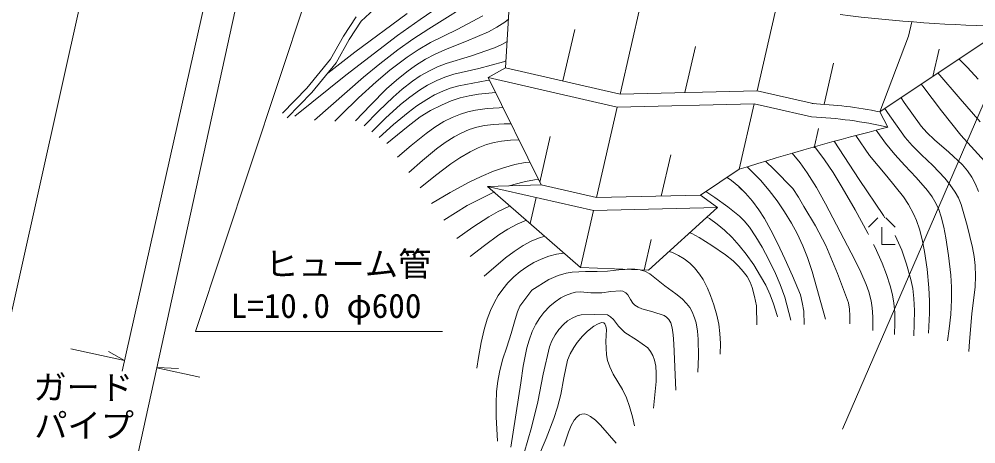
# Model space of a CAD drawing. Units: millimetres, scale not verified. Extents: x 40000 to 680000, y 20000 to 380000.
# Drawn here: x 300724 to 372720, y 241202 to 273210 of the extents above; entities that cross this region are included whole.
import ezdxf
from ezdxf.enums import TextEntityAlignment as Align

# ---------------------------------------------------------------- set-up
doc = ezdxf.new("R2010")
doc.units = ezdxf.units.MM
doc.header["$LTSCALE"] = 1000
for name, color, linetype, lineweight in [('M-BGD', 7, 'Continuous', 13), ('M-STR-HTXT', 7, 'Continuous', 13), ('M-STR-STRC', 7, 'Continuous', 13)]:
    doc.layers.add(name, color=color, linetype=linetype, lineweight=lineweight)
doc.styles.add('ＭＳ ゴシック', font='')
doc.styles.get('ＭＳ ゴシック').set_extended_font_data('MS Gothic')

msp = doc.modelspace()

# ---------------------------------------------------------------- linework, layer by layer
at = {"layer": 'M-BGD'}
for p, q in [((331547, 272485), (335680, 275067)), ((330900, 273191), (332802, 274481)), ((337331, 269533), (337635, 274586)), ((347515, 274386), (345955, 267562)), ((356268, 267801), (357827, 274625)), ((325987, 270715), (329924, 273632)), ((327435, 273949), (326462, 273050)), ((325144, 271927), (326076, 273374)), ((326462, 273050), (325572, 271667)), ((329186, 271969), (330900, 273191)), ((333677, 272424), (335624, 273446)), ((336668, 272591), (337269, 272983)), ((337269, 272983), (337552, 273209)), ((367662, 271936), (367906, 273005)), ((330351, 271697), (331547, 272485)), ((331692, 271450), (333677, 272424)), ((334399, 271543), (336057, 272258)), ((336057, 272258), (336668, 272591)), ((341643, 268547), (342529, 272424)), ((365496, 266216), (375146, 272690)), ((324157, 270196), (325144, 271927)), ((325572, 271667), (324571, 269912)), ((325297, 268990), (329186, 271969)), ((329215, 270885), (330351, 271697)), ((330748, 270891), (331692, 271450)), ((332806, 270916), (334399, 271543)), ((337039, 271291), (337451, 271531)), ((365496, 266216), (367662, 271936)), ((323946, 269146), (325987, 270715)), ((327869, 269849), (329215, 270885)), ((329913, 270340), (330748, 270891)), ((331987, 270546), (332806, 270916)), ((334690, 270430), (336503, 271039)), ((336503, 271039), (337039, 271291)), ((350828, 267675), (351619, 271136)), ((369962, 270953), (369493, 268897)), ((322372, 268009), (324157, 270196)), ((328610, 269363), (329913, 270340)), ((330548, 269708), (331302, 270181)), ((331302, 270181), (331987, 270546)), ((332847, 269868), (334690, 270430)), ((337164, 269984), (337363, 270065)), ((371450, 270210), (372081, 269573)), ((324571, 269912), (322747, 267677)), ((326632, 268835), (327869, 269849)), ((327593, 268494), (328610, 269363)), ((329904, 269245), (330548, 269708)), ((330908, 268924), (331593, 269321)), ((331593, 269321), (332218, 269621)), ((332218, 269621), (332847, 269868)), ((333435, 269054), (335316, 269490)), ((335316, 269490), (337164, 269984)), ((336012, 268808), (337331, 269533)), ((337331, 269533), (345955, 267562)), ((362010, 269883), (361303, 266789)), ((372081, 269573), (372886, 268682)), ((321483, 265905), (325297, 268990)), ((322941, 265588), (326632, 268835)), ((328380, 267948), (329128, 268618)), ((329128, 268618), (329904, 269245)), ((330333, 268537), (330908, 268924)), ((331447, 268222), (332149, 268584)), ((332149, 268584), (332769, 268840)), ((332769, 268840), (333435, 269054)), ((333822, 268192), (335907, 268573)), ((335907, 268573), (336107, 268616)), ((340003, 260716), (336012, 268808)), ((336012, 268808), (345733, 266587)), ((369869, 269150), (371549, 267202)), ((320539, 266111), (322372, 268009)), ((327593, 268494), (326259, 267270)), ((327153, 266737), (328380, 267948)), ((328860, 267332), (329544, 267927)), ((329544, 267927), (330333, 268537)), ((330128, 267338), (330858, 267859)), ((330858, 267859), (331447, 268222)), ((332615, 267792), (333166, 268001)), ((333166, 268001), (333822, 268192)), ((368607, 268303), (368728, 268151)), ((368728, 268151), (370125, 266310)), ((322747, 267677), (320898, 265764)), ((326259, 267270), (324954, 266003)), ((327762, 266270), (328860, 267332)), ((329424, 266766), (330128, 267338)), ((330644, 266664), (331392, 267159)), ((331392, 267159), (331993, 267499)), ((331993, 267499), (332615, 267792)), ((333238, 267042), (333923, 267276)), ((333923, 267276), (334602, 267439)), ((334602, 267439), (335294, 267552)), ((335294, 267552), (336564, 267688)), ((345955, 267562), (356268, 267801)), ((357371, 267549), (356268, 267801)), ((357371, 267549), (360575, 266816)), ((367089, 267284), (367328, 266930)), ((371549, 267202), (373055, 265464)), ((326026, 265554), (327153, 266737)), ((328292, 265734), (329424, 266766)), ((329999, 266179), (330644, 266664)), ((331685, 266332), (332498, 266733)), ((332498, 266733), (333238, 267042)), ((335055, 266350), (335944, 266465)), ((335944, 266465), (336851, 266532)), ((336851, 266532), (337125, 266551)), ((345733, 266587), (344173, 259763)), ((345733, 266587), (356045, 266826)), ((354918, 261894), (356045, 266826)), ((357267, 266547), (356045, 266826)), ((357267, 266547), (360353, 265842)), ((365880, 266473), (366072, 266181)), ((367328, 266930), (368604, 265136)), ((324954, 266003), (324470, 265526)), ((326690, 265161), (327762, 266270)), ((327259, 264723), (328292, 265734)), ((328903, 265257), (329999, 266179)), ((329999, 265138), (330907, 265838)), ((330907, 265838), (331685, 266332)), ((332696, 265483), (333308, 265797)), ((333308, 265797), (333939, 266056)), ((333939, 266056), (334497, 266229)), ((334497, 266229), (335055, 266350)), ((366091, 265063), (365496, 266216)), ((366072, 266181), (367393, 264297)), ((370125, 266310), (371597, 264458)), ((327828, 264285), (328903, 265257)), ((329999, 265138), (328397, 263847)), ((331356, 264600), (332017, 265066)), ((332017, 265066), (332696, 265483)), ((334602, 264889), (335155, 265069)), ((335155, 265069), (335737, 265197)), ((335737, 265197), (336425, 265277)), ((336425, 265277), (337231, 265309)), ((337231, 265309), (337734, 265316)), ((360884, 264957), (360553, 263509)), ((368604, 265136), (369030, 264665)), ((330229, 263697), (331356, 264600)), ((332780, 263911), (333456, 264339)), ((333456, 264339), (333977, 264618)), ((333977, 264618), (334602, 264889)), ((339901, 260923), (340686, 264359)), ((363675, 264439), (364722, 262941)), ((365226, 264844), (365930, 263871)), ((367393, 264297), (367921, 263698)), ((369030, 264665), (369613, 264107)), ((371597, 264458), (373644, 262200)), ((329201, 262806), (330229, 263697)), ((332122, 263429), (332780, 263911)), ((334653, 263215), (335272, 263513)), ((335272, 263513), (335906, 263757)), ((335906, 263757), (336463, 263917)), ((336463, 263917), (337025, 264025)), ((337025, 264025), (337708, 264095)), ((337708, 264095), (338326, 264116)), ((360588, 263593), (360676, 263488)), ((362066, 264005), (363937, 261131)), ((365930, 263871), (366625, 263017)), ((367921, 263698), (368625, 262991)), ((369613, 264107), (370693, 263180)), ((331078, 262565), (332122, 263429)), ((333877, 262763), (334653, 263215)), ((349046, 259876), (349757, 262988)), ((358903, 263108), (359492, 262368)), ((360676, 263488), (361339, 262611)), ((364722, 262941), (366026, 261386)), ((366625, 263017), (367383, 262171)), ((368625, 262991), (369473, 262173)), ((370693, 263180), (371715, 262222)), ((330052, 261647), (331078, 262565)), ((332044, 261427), (333202, 262308)), ((333202, 262308), (333877, 262763)), ((337168, 262008), (338025, 262245)), ((338025, 262245), (338794, 262396)), ((338794, 262396), (339151, 262443)), ((355499, 262077), (355947, 261658)), ((356886, 262505), (357540, 261878)), ((359492, 262368), (360025, 261615)), ((361339, 262611), (361991, 261641)), ((367383, 262171), (368221, 261283)), ((369473, 262173), (370384, 261215)), ((371715, 262222), (372097, 261774)), ((330903, 260487), (332044, 261427)), ((334595, 260927), (335500, 261363)), ((335500, 261363), (336420, 261746)), ((336420, 261746), (337168, 262008)), ((351990, 259944), (354918, 261894)), ((355947, 261658), (356510, 261065)), ((357540, 261878), (358937, 260445)), ((360025, 261615), (360715, 260513)), ((361991, 261641), (362668, 260533)), ((366026, 261386), (367270, 259814)), ((372097, 261774), (372419, 261301)), ((333167, 260152), (334595, 260927)), ((335981, 260609), (340003, 260716)), ((337632, 260653), (337962, 260759)), ((337962, 260759), (338832, 260983)), ((338832, 260983), (339509, 261092)), ((339509, 261092), (339804, 261120)), ((340003, 260716), (344173, 259763)), ((354007, 261287), (354338, 261049)), ((354338, 261049), (354874, 260592)), ((356510, 261065), (357163, 260307)), ((363937, 261131), (365767, 258414)), ((368221, 261283), (369075, 260292)), ((370384, 261215), (370766, 260746)), ((370766, 260746), (371162, 260171)), ((372419, 261301), (372690, 260780)), ((372690, 260780), (372915, 260228)), ((331753, 259327), (333167, 260152)), ((334448, 259163), (336503, 260183)), ((335981, 260609), (343951, 258788)), ((335981, 260609), (342968, 254487)), ((344173, 259763), (351990, 259944)), ((353290, 259004), (351990, 259944)), ((352388, 260209), (352474, 260163)), ((352474, 260163), (353073, 259780)), ((354874, 260592), (355374, 260097)), ((354888, 260568), (355398, 260063)), ((355374, 260097), (355901, 259490)), ((357163, 260307), (357772, 259516)), ((358937, 260445), (359381, 259783)), ((360715, 260513), (361412, 259299)), ((362668, 260533), (363646, 258833)), ((369075, 260292), (369421, 259809)), ((371162, 260171), (371403, 259739)), ((339187, 257800), (339638, 259774)), ((353073, 259780), (354067, 259057)), ((355901, 259490), (356377, 258851)), ((357772, 259516), (358325, 258699)), ((359381, 259783), (359785, 259089)), ((361412, 259299), (363609, 255064)), ((367270, 259814), (367651, 259237)), ((367651, 259237), (368032, 258550)), ((369421, 259809), (369722, 259302)), ((369722, 259302), (369922, 258869)), ((371403, 259739), (371623, 259230)), ((371623, 259230), (372065, 257660)), ((334448, 259163), (332671, 258067)), ((336072, 258305), (336774, 258704)), ((336774, 258704), (337578, 259095)), ((337578, 259095), (337668, 259131)), ((342968, 254487), (343951, 258788)), ((343951, 258788), (353290, 259004)), ((348081, 254281), (353290, 259004)), ((354067, 259057), (354939, 258356)), ((356377, 258851), (356811, 258180)), ((358325, 258699), (358842, 257839)), ((359785, 259089), (360641, 257623)), ((363646, 258833), (364598, 257074)), ((368032, 258550), (368260, 258031)), ((369922, 258869), (370119, 258309)), ((334863, 257525), (336072, 258305)), ((337505, 257384), (338203, 257759)), ((338203, 257759), (338739, 257993)), ((338739, 257993), (338903, 258048)), ((352501, 258288), (352673, 258182)), ((352673, 258182), (353249, 257763)), ((353249, 257763), (353799, 257304)), ((354939, 258356), (355295, 258000)), ((355295, 258000), (355674, 257536)), ((356811, 258180), (357301, 257309)), ((358842, 257839), (359266, 257044)), ((364638, 257529), (365335, 258232)), ((365881, 258234), (365767, 258414)), ((365935, 258234), (366638, 257537)), ((368260, 258031), (368484, 257375)), ((370119, 258309), (370315, 257531)), ((333666, 256689), (334863, 257525)), ((336822, 256952), (337505, 257384)), ((351357, 257048), (351207, 257115)), ((351887, 256759), (351357, 257048)), ((353799, 257304), (354372, 256751)), ((355674, 257536), (356170, 256811)), ((357301, 257309), (357793, 256323)), ((359266, 257044), (359689, 256138)), ((360641, 257623), (361436, 256162)), ((364598, 257074), (364640, 256989)), ((365638, 257533), (365644, 256233)), ((368484, 257375), (368687, 256601)), ((370315, 257531), (370463, 256732)), ((372065, 257660), (372475, 256007)), ((335734, 256160), (336822, 256952)), ((339268, 256466), (338662, 256141)), ((339801, 256694), (339268, 256466)), ((340278, 256844), (339801, 256694)), ((347771, 254293), (348297, 256597)), ((352851, 256157), (351887, 256759)), ((354372, 256751), (354909, 256159)), ((356170, 256811), (356633, 256037)), ((357793, 256323), (358335, 255151)), ((367161, 255797), (366641, 256916)), ((368687, 256601), (368859, 255709)), ((370463, 256732), (370665, 255409)), ((334662, 255310), (335734, 256160)), ((337988, 255704), (337329, 255211)), ((338662, 256141), (337988, 255704)), ((349892, 255616), (349647, 255701)), ((350348, 255401), (349892, 255616)), ((353887, 255444), (352851, 256157)), ((354909, 256159), (355425, 255509)), ((356633, 256037), (357152, 255068)), ((359689, 256138), (360044, 255244)), ((361436, 256162), (362301, 254034)), ((365021, 256231), (365135, 256002)), ((365135, 256002), (365670, 254815)), ((365644, 256233), (366644, 256237)), ((367161, 255797), (367509, 254745)), ((368859, 255709), (369044, 254368)), ((372475, 256007), (372596, 255331)), ((337329, 255211), (335722, 253842)), ((340018, 255132), (339462, 254864)), ((340591, 255346), (340018, 255132)), ((341174, 255501), (340591, 255346)), ((341697, 255584), (341174, 255501)), ((350780, 255138), (350348, 255401)), ((351189, 254820), (350780, 255138)), ((354450, 254991), (353887, 255444)), ((354890, 254573), (354450, 254991)), ((355425, 255509), (356000, 254691)), ((357152, 255068), (357643, 254039)), ((358929, 253868), (358335, 255151)), ((360044, 255244), (360397, 254202)), ((363609, 255064), (364061, 254152)), ((370665, 255409), (370834, 253915)), ((372596, 255331), (372667, 254634)), ((338421, 254182), (337947, 253778)), ((338928, 254545), (338421, 254182)), ((339462, 254864), (338928, 254545)), ((343333, 254190), (342344, 254140)), ((342968, 254487), (348081, 254281)), ((344232, 254188), (343333, 254190)), ((345006, 254221), (344232, 254188)), ((345847, 254311), (345006, 254221)), ((346296, 254353), (345847, 254311)), ((346468, 254369), (346296, 254353)), ((347066, 254371), (346468, 254369)), ((347447, 254320), (347066, 254371)), ((347500, 254304), (347447, 254320)), ((347810, 254213), (347500, 254304)), ((348173, 254016), (347810, 254213)), ((351544, 254470), (351189, 254820)), ((351919, 254001), (351544, 254470)), ((355217, 254200), (354890, 254573)), ((355500, 253803), (355217, 254200)), ((356000, 254691), (356523, 253853)), ((360397, 254202), (361404, 250609)), ((364061, 254152), (364460, 253225)), ((365670, 254815), (366000, 253978)), ((367509, 254745), (367832, 253589)), ((369044, 254368), (369183, 252970)), ((372667, 254634), (372693, 253833)), ((337947, 253778), (337511, 253339)), ((339299, 252778), (340594, 253593)), ((341287, 253883), (340594, 253593)), ((341887, 254058), (341287, 253883)), ((342344, 254140), (341887, 254058)), ((348570, 253715), (348173, 254016)), ((349312, 253108), (348570, 253715)), ((352192, 253578), (351919, 254001)), ((352521, 252947), (352192, 253578)), ((355733, 253376), (355500, 253803)), ((356523, 253853), (356912, 253151)), ((357643, 254039), (357994, 253209)), ((359514, 252431), (358929, 253868)), ((362301, 254034), (363132, 251830)), ((366000, 253978), (366283, 253119)), ((367832, 253589), (367968, 252907)), ((370834, 253915), (370889, 253021)), ((372693, 253833), (372665, 253032)), ((337119, 252870), (336783, 252387)), ((337511, 253339), (337119, 252870)), ((338415, 251582), (339299, 252778)), ((345250, 252685), (345971, 252735)), ((345971, 252735), (346148, 252700)), ((350144, 252499), (349312, 253108)), ((352762, 252383), (352521, 252947)), ((355890, 252979), (355733, 253376)), ((356069, 252305), (355890, 252979)), ((356912, 253151), (357252, 252427)), ((357994, 253209), (358333, 252267)), ((364460, 253225), (364657, 252659)), ((366283, 253119), (366453, 252439)), ((367968, 252907), (368059, 252153)), ((369183, 252970), (369232, 251975)), ((370889, 253021), (370893, 252049)), ((372665, 253032), (372429, 251009)), ((336783, 252387), (336486, 251871)), ((341051, 251918), (341479, 252207)), ((341479, 252207), (341840, 252394)), ((341840, 252394), (342308, 252565)), ((342308, 252565), (342597, 252630)), ((342597, 252630), (342974, 252653)), ((342974, 252653), (343757, 252589)), ((343757, 252589), (344579, 252581)), ((344579, 252581), (345250, 252685)), ((346148, 252700), (346379, 252583)), ((346379, 252583), (346522, 252423)), ((346522, 252423), (346730, 252073)), ((346730, 252073), (346899, 251813)), ((350610, 252120), (350144, 252499)), ((350953, 251776), (350610, 252120)), ((353012, 251680), (352762, 252383)), ((356202, 251605), (356069, 252305)), ((357252, 252427), (357504, 251747)), ((358333, 252267), (358785, 250516)), ((359514, 252431), (359661, 251847)), ((364657, 252659), (364834, 251988)), ((364834, 251988), (364922, 251466)), ((366453, 252439), (366558, 251800)), ((368059, 252153), (368099, 251257)), ((370893, 252049), (370825, 250955)), ((336486, 251871), (336192, 251242)), ((338415, 251582), (338230, 251153)), ((340219, 251114), (340652, 251577)), ((340652, 251577), (341051, 251918)), ((346899, 251813), (347048, 251664)), ((347048, 251664), (347296, 251499)), ((347296, 251499), (347578, 251377)), ((347578, 251377), (348410, 251165)), ((351187, 251472), (350953, 251776)), ((351370, 251154), (351187, 251472)), ((353231, 250903), (353012, 251680)), ((356202, 251605), (356227, 250182)), ((357504, 251747), (357761, 250883)), ((359661, 251847), (359765, 251212)), ((363132, 251830), (363213, 251360)), ((363213, 251360), (363239, 250863)), ((364922, 251466), (364973, 250772)), ((366558, 251800), (366610, 251105)), ((369232, 251975), (369227, 251058)), ((335948, 250591), (335719, 249822)), ((336192, 251242), (335948, 250591)), ((338052, 250580), (337761, 249530)), ((338230, 251153), (338052, 250580)), ((339606, 250214), (339902, 250695)), ((339902, 250695), (340219, 251114)), ((342001, 250465), (342344, 250684)), ((342344, 250684), (342711, 250844)), ((342711, 250844), (343009, 250918)), ((343009, 250918), (344009, 250951)), ((344009, 250951), (344993, 250921)), ((344993, 250921), (345229, 250777)), ((345229, 250777), (345440, 250573)), ((345440, 250573), (345836, 250077)), ((348410, 251165), (349267, 250887)), ((349267, 250887), (349449, 250760)), ((349449, 250760), (349625, 250563)), ((349625, 250563), (349756, 250322)), ((351553, 250700), (351370, 251154)), ((351660, 250313), (351553, 250700)), ((353371, 250215), (353231, 250903)), ((357761, 250883), (357792, 250769)), ((359765, 251212), (359794, 250209)), ((363239, 250863), (363226, 250248)), ((364973, 250772), (364971, 249757)), ((366610, 251105), (366615, 250304)), ((368099, 251257), (368087, 250252)), ((369227, 251058), (369153, 249554)), ((370825, 250955), (370704, 249860)), ((372429, 251009), (372240, 248929)), ((339342, 249668), (339606, 250214)), ((341335, 249815), (341685, 250198)), ((341685, 250198), (342001, 250465)), ((343504, 249699), (343974, 250074)), ((343974, 250074), (344236, 250232)), ((344236, 250232), (344538, 250339)), ((344538, 250339), (344714, 250325)), ((344714, 250325), (344808, 250252)), ((344808, 250252), (344882, 250075)), ((344882, 250075), (344913, 249822)), ((345836, 250077), (346315, 249586)), ((349756, 250322), (349872, 249948)), ((349872, 249948), (349948, 249420)), ((351765, 249706), (351660, 250313)), ((353460, 249522), (353371, 250215)), ((366615, 250304), (366587, 249451)), ((368087, 250252), (368049, 249337)), ((370704, 249860), (370586, 248968)), ((335719, 249822), (335493, 248832)), ((337761, 249530), (337416, 248478)), ((339099, 249009), (339342, 249668)), ((340822, 248979), (341059, 249420)), ((341059, 249420), (341335, 249815)), ((342709, 248833), (343130, 249330)), ((343130, 249330), (343504, 249699)), ((344913, 249822), (344886, 248918)), ((346315, 249586), (347188, 249040)), ((349948, 249420), (349980, 248746)), ((351820, 249082), (351765, 249706)), ((353495, 248768), (353460, 249522)), ((335493, 248832), (335293, 247721)), ((337416, 248478), (337105, 247528)), ((338666, 247049), (338937, 248431)), ((338937, 248431), (339099, 249009)), ((340164, 246450), (340634, 248517)), ((340634, 248517), (340822, 248979)), ((342191, 247978), (342455, 248465)), ((342455, 248465), (342709, 248833)), ((344886, 248918), (344915, 247913)), ((347188, 249040), (348025, 248450)), ((348025, 248450), (348242, 248173)), ((349980, 248746), (350131, 245251)), ((351839, 247798), (351820, 249082)), ((353476, 247968), (353495, 248768)), ((372240, 248929), (372201, 248155)), ((335293, 247721), (335165, 246914)), ((342000, 247499), (342191, 247978)), ((344915, 247913), (345004, 247487)), ((348242, 248173), (348409, 247861)), ((348409, 247861), (348532, 247517)), ((351804, 246609), (351839, 247798)), ((337105, 247528), (336861, 246613)), ((338474, 245802), (338666, 247049)), ((341705, 246187), (342000, 247499)), ((345004, 247487), (345170, 247000)), ((345170, 247000), (345430, 246464)), ((348532, 247517), (348629, 247047)), ((348629, 247047), (348673, 246540)), ((336861, 246613), (336738, 245933)), ((339760, 244376), (340164, 246450)), ((345430, 246464), (345775, 245876)), ((348673, 246540), (348670, 245891)), ((336738, 245933), (336653, 245145)), ((337733, 240963), (338474, 245802)), ((341477, 244913), (341705, 246187)), ((345775, 245876), (346119, 245293)), ((348670, 245891), (348459, 243893)), ((336653, 245145), (336615, 244249)), ((341228, 243975), (341477, 244913)), ((346119, 245293), (346423, 244661)), ((336615, 244249), (336627, 243242)), ((339272, 242438), (339760, 244376)), ((346423, 244661), (346658, 244009)), ((340952, 243126), (341228, 243975)), ((342685, 243227), (342898, 243391)), ((342898, 243391), (343069, 243454)), ((343069, 243454), (343261, 243461)), ((343261, 243461), (343456, 243413)), ((343456, 243413), (343730, 243273)), ((346658, 244009), (346876, 243231)), ((336627, 243242), (336731, 241402)), ((340374, 241608), (340952, 243126)), ((342264, 242577), (342489, 242982)), ((342489, 242982), (342685, 243227)), ((343730, 243273), (344094, 242995)), ((344094, 242995), (344478, 242624)), ((346876, 243231), (347037, 242572)), ((338734, 240524), (339272, 242438)), ((341720, 241019), (342058, 242080)), ((342058, 242080), (342264, 242577)), ((344478, 242624), (345643, 241255)), ((339736, 240085), (340374, 241608))]:
    msp.add_line(p, q, dxfattribs=at)
for centre, radius, start, end in [((376456, 383563), 110888, 262.77369, 269.31772), ((359032, 234567), 32303, 78.45594, 87.58173), ((359032, 234567), 31303, 76.96652, 87.58173), ((412928, 78671), 192186, 104.10537, 107.56836)]:
    msp.add_arc(centre, radius, start, end, dxfattribs=at)
at = {"layer": 'M-STR-HTXT'}
for p, q in [((309377, 292668), (296864, 236360)), ((328294, 292878), (313998, 249666)), ((318339, 290647), (308477, 246680)), ((320534, 290119), (308112, 233298)), ((332586, 249666), (313998, 249666)), ((304623, 248366), (308657, 247481)), ((308660, 247496), (307454, 248153)), ((311098, 246954), (312720, 246874)), ((311096, 246945), (314333, 246235))]:
    msp.add_line(p, q, dxfattribs=at)
at = {"layer": 'M-STR-STRC'}
msp.add_line((362692, 242318), (378419, 278740), dxfattribs=at)

# ---------------------------------------------------------------- texts
at = {"layer": 'M-STR-HTXT', "style": 'ＭＳ ゴシック'}
for s, p in [('ヒューム管', (319237, 253292)), ('L=10.0 φ600', (316634, 250144)), ('ガード', (301795, 244003)), ('パイプ', (301864, 241127))]:
    msp.add_text(s, height=1833, dxfattribs=at).set_placement(p, align=Align.BOTTOM_LEFT)

doc.saveas('drawing.dxf')
